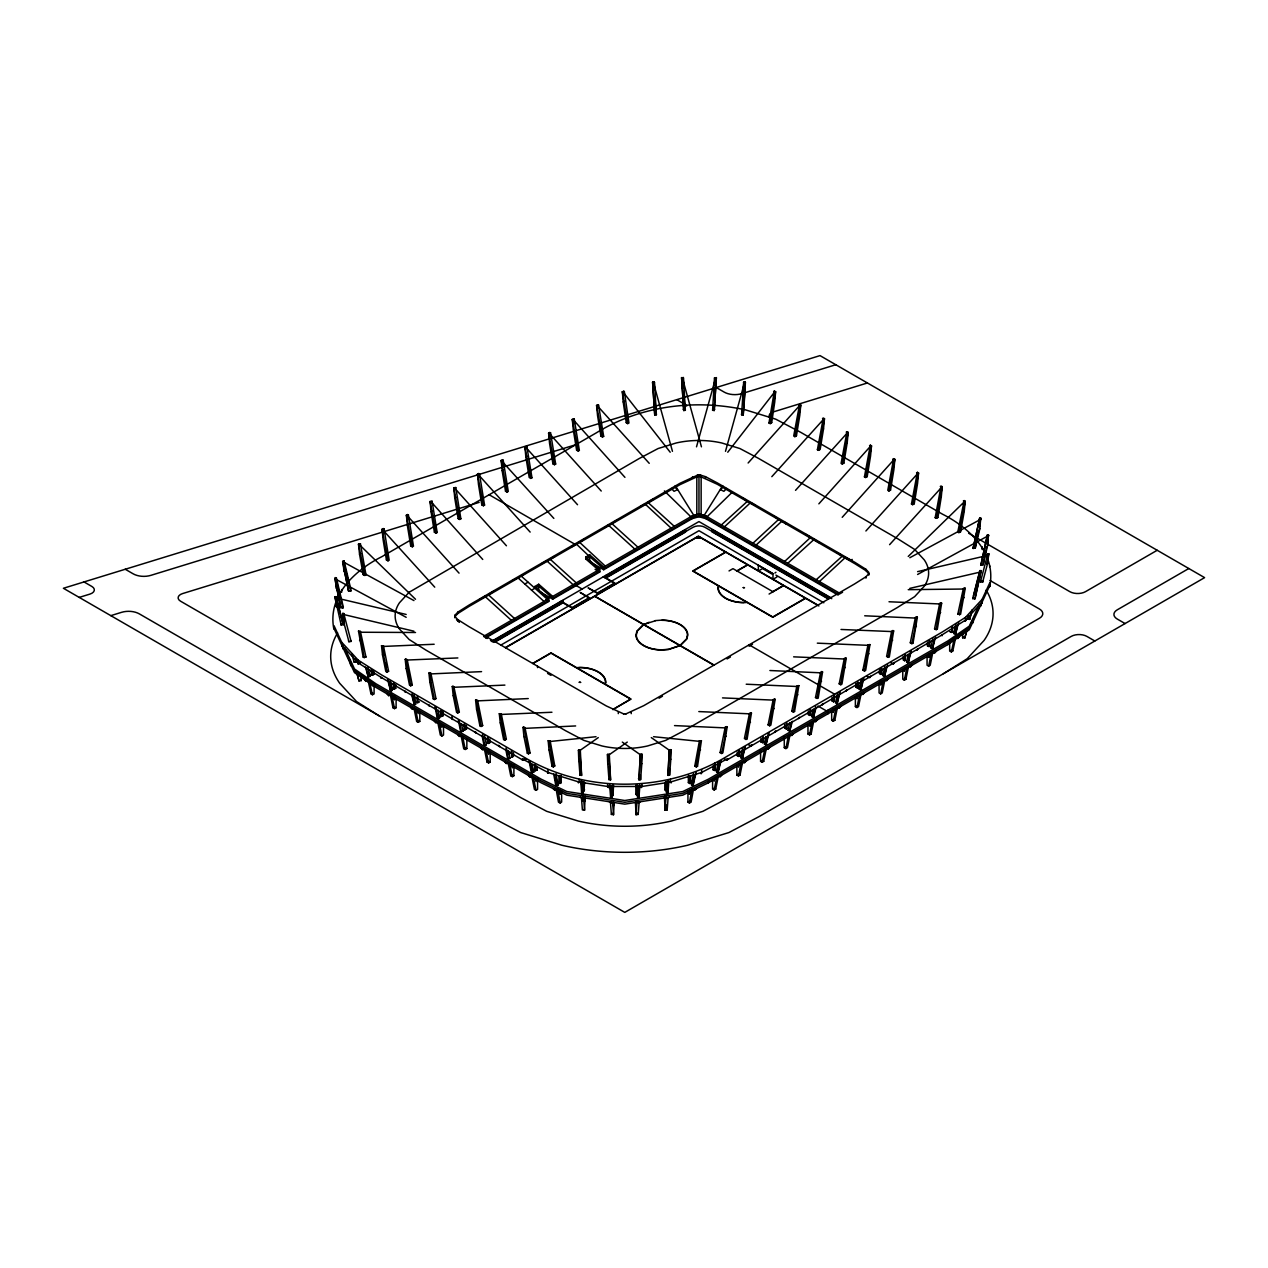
<?xml version="1.0" encoding="UTF-8"?>
<svg xmlns="http://www.w3.org/2000/svg" width="1268" height="1268" viewBox="0 0 1268 1268"><rect width="100%" height="100%" fill="white"/><g stroke="black" fill="none" stroke-linecap="round" stroke-linejoin="round"><path stroke-width="1.5" d="M979.768 572.185L909.822 588.368M773.971 392.826L727.753 452.232M716.372 377.626L714.217 410.547L712.6 410.293L714.47 377.991L716.372 377.626L714.217 410.547M742.842 401.972L743.682 383.602M745.013 392.589L745.362 382.112L743.745 381.858L741.59 414.779L743.206 415.032L745.013 392.589L743.397 392.335M638.993 779.883L640.277 754.381L641.893 754.127L641.83 763.716L640.609 779.63L638.993 779.883L640.277 754.381M667.982 775.398L669.266 749.895L670.883 749.642L670.82 759.231L669.599 775.144L667.982 775.398L669.266 749.895M799.125 406.093L748.12 462.994M940.872 488.132L889.597 544.669M713.726 399.42L714.407 387.849M742.398 409.675L741.59 414.779M743.206 415.032L745.362 382.112M725.803 727.753L727.182 727.039L725.201 727.261L720.097 752.59L721.682 753.509L722.871 752.827L727.182 727.039M746.218 684.213L797.445 686.527M915.987 617.944L917.366 617.231L915.401 617.453L910.297 642.781L911.866 643.7L913.055 643.019L917.366 617.231M636.298 802.692L636.045 805.988L636.045 802.153M639.151 802.089L638.2 814.405L636.045 814.738L636.98 802.422M639.896 785.399L638.913 798.063L637.836 798.222L638.105 786.128M637.836 798.222L638.818 785.558M638.913 798.063L639.183 785.954M640.609 779.63L640.308 774.653M641.037 765.317L641.893 754.127M665.415 796.573L665.034 801.503L665.034 797.667M668.141 797.604L667.19 809.919L665.034 810.252L666.112 796.177M668.886 780.914L667.919 793.578L666.841 793.736L667.095 781.643M666.841 793.736L667.808 781.072M667.919 793.578L668.173 781.468M669.456 768.297L669.599 775.144M670.17 758.977L670.883 749.642M892.355 631.591L841.017 629.467M773.749 397.914L774.336 391.035L775.62 391.654L774.748 401.972L771.705 422.624L770.262 423.623L768.979 423.005L774.336 391.035M979.514 519.959L909.822 557.73M799.268 407.741L799.585 404.318L800.774 404.999L799.807 415.27L796.462 435.764L794.877 436.683L793.705 436.002L799.585 404.318M823.518 428.964L824.469 418.678L823.297 417.996L817.4 449.68L818.589 450.362L820.158 449.443L823.518 428.964L822.33 428.267M847.214 442.643L848.181 432.372L846.992 431.675L841.096 463.359L842.285 464.04L843.87 463.137L847.214 442.643L846.025 441.961M870.006 448.587L870.323 445.163L871.512 445.845L870.545 456.115L867.201 476.609L865.616 477.513L864.443 476.831L870.323 445.163M893.021 465.483L893.671 458.636L894.859 459.317L893.892 469.588L890.548 490.082L888.963 491.001L887.774 490.304L893.671 458.636M917.049 475.738L917.366 472.314L918.555 472.996L917.588 483.282L914.244 503.761L912.659 504.68L911.47 503.998L917.366 472.314M941.284 496.961L942.251 486.674L941.062 485.993L935.182 517.677L936.355 518.358L937.94 517.455L941.284 496.961L940.111 496.279M696.227 766.918L700.142 741.336L701.426 740.718L699.429 740.845L694.801 765.935L696.227 766.918L697.511 766.3L701.426 740.718M964.219 511.495L965.265 501.272L964.187 500.527L957.8 531.894L958.862 532.623L960.589 531.799L964.219 511.495L963.141 510.75M721.682 753.509L725.027 736.882L725.993 727.721L725.201 727.261M745.98 739.482L750.291 713.694L751.464 713.012L749.499 713.234L744.395 738.562L745.98 739.482L747.153 738.8L751.464 713.012M769.676 725.803L773.987 700.015L775.176 699.318L773.195 699.556L768.091 724.884L769.676 725.803L770.865 725.106L775.176 699.318M793.372 712.109L797.683 686.321L798.872 685.639L796.89 685.861L791.787 711.205L793.372 712.109L794.561 711.427L798.872 685.639M817.067 698.43L821.379 672.642L822.567 671.961L820.602 672.183L815.498 697.527L817.067 698.43L818.256 697.749L822.567 671.961M840.779 684.752L845.09 658.964L846.263 658.282L844.298 658.504L839.194 683.832L840.779 684.752L841.952 684.07L846.263 658.282M864.475 671.057L868.786 645.269L869.975 644.588L867.994 644.826L862.89 670.154L864.475 671.057L865.664 670.376L869.975 644.588M888.171 657.379L892.482 631.591L893.671 630.909L891.689 631.131L886.601 656.475L888.171 657.379L889.359 656.697L893.671 630.909M911.866 643.7L915.227 627.074L916.193 617.912L915.401 617.453M936.164 629.673L940.476 603.885L941.664 603.203L939.683 603.425L934.579 628.769L936.164 629.673L937.353 628.991L941.664 603.203M959.511 615.043L964.187 589.018L965.265 588.273L964.409 587.861L963.331 588.606L957.8 614.203L960.589 614.298L965.265 588.273M336.147 597.941L406.172 614.457M344.088 614.615L413.939 631.195M758.296 565.29L773.036 573.707L772.909 579.397L776.983 576.956M979.625 526.252L980.719 517.994L979.641 518.152L973.111 548.442L975.266 548.109L979.847 528.851L980.719 517.994M987.835 539.692L987.614 545.589L983.033 564.846L980.877 565.179L987.407 534.89L988.485 534.731L987.614 545.589M974.838 598.924L981.163 570.616L979.641 571.393L972.683 598.591L974.838 598.924L975.266 597.989L981.163 570.616M988.485 554.813L987.17 564.323L988.929 553.878L987.407 554.655L988.929 553.878M482.743 559.457L431.738 502.54M770.262 423.623L775.62 391.654M794.877 436.683L800.774 404.999M818.589 450.362L824.469 418.678M842.285 464.04L848.181 432.372M865.616 477.513L871.512 445.845M888.963 491.001L894.859 459.317M912.659 504.68L918.555 472.996M936.355 518.358L942.251 486.674M958.862 532.623L965.265 501.272M987.344 536.237L917.604 574.467M382.777 646.458L383.491 645.919L388.594 671.247L387.009 672.167L385.821 671.485L382.476 654.859L381.509 645.697L383.491 645.919M406.6 660.057L457.859 657.933M454.229 686.765L452.248 686.527L453.215 695.704L456.559 712.315L457.748 713.012L459.333 712.093L454.023 687.525M524.651 728.371L575.64 725.946M689.998 790.867L689.38 794.275L689.38 790.439M696.211 772.323L692.93 785.827L691.504 784.844L693.58 773.607M691.504 784.844L694.087 775.065M687.938 791.089L687.938 802.042L689.38 803.024L692.059 788.458M692.93 785.827L695.007 774.605M693.438 789.457L691.092 802.2L689.38 803.024M360.302 632.241L415.524 632.494M714.153 781.231L714.851 777.791M721.08 760.8L718.005 772.592L716.436 771.689L718.338 762.226M717.609 769.343L718.37 765.555M725.661 730.194L726.39 726.58M712.584 779.947L712.584 789.076L714.153 789.98L716.753 777.11M718.005 772.592L720.303 761.26M714.153 789.98L715.738 789.076L718.338 776.206M738.451 767.203L739.149 763.764M745.378 746.773L742.303 758.565L740.718 757.662L742.62 748.215M740.718 757.662L742.271 753.43M736.866 765.92L736.866 775.049L738.451 775.953L741.051 763.082M742.303 758.565L744.585 747.232M738.451 775.953L740.036 775.049L742.62 762.179M769.074 733.094L765.999 744.887L764.43 743.967L765.951 736.423M765.587 741.621L766.363 737.849M773.654 702.488L774.383 698.874M760.578 750.418L760.578 761.371L762.147 762.274L764.747 749.404M765.999 744.887L768.281 733.554M762.147 762.274L763.732 761.371L766.332 748.5M792.389 721.302L789.71 731.208L788.125 730.289L789.647 722.728M784.274 736.74L784.274 747.676L785.859 748.596L788.442 735.725M789.71 731.208L791.612 721.761M790.027 734.806L787.428 747.676L785.859 748.596M810.236 722.728L809.555 726.152L811.14 725.248M816.101 707.623L813.406 717.514L811.821 716.61L813.343 709.05M811.821 716.61L813.374 712.378M820.681 676.938L821.775 671.501M807.97 724.868L807.97 733.998L809.555 734.917L812.138 722.047M813.406 717.514L815.689 706.181M809.555 734.917L811.14 733.998L813.723 721.127M833.948 709.034L833.25 712.473L833.25 708.638M840.177 692.043L837.102 703.835L835.517 702.932L837.419 693.469M836.69 700.586L837.451 696.798M844.757 661.436L845.487 657.823M831.665 711.189L831.665 720.319L833.25 721.223L835.85 708.352M837.102 703.835L839.384 692.502M833.25 721.223L834.835 720.319L837.419 707.449M857.644 695.355L856.946 698.795L856.946 694.959M863.873 678.364L860.798 690.157L859.229 689.237L861.13 679.791M859.229 689.237L861.543 681.233M864.808 665.843L865.537 662.229M867.36 653.178L868.089 649.565M855.377 697.511L855.377 706.625L856.946 707.544L859.545 694.674M860.798 690.157L863.08 678.824M861.13 693.755L858.531 706.625L856.946 707.544M881.339 681.677L880.658 685.1L880.658 681.265M887.584 664.67L884.509 676.478L882.924 675.559L884.826 666.112M882.924 675.559L884.478 671.327M891.784 635.886L892.878 630.45M879.073 683.832L879.073 692.946L880.658 693.865L883.241 680.995M884.509 676.478L886.411 667.016M884.826 680.076L882.227 692.946L880.658 693.865M904.353 671.422L905.051 667.982M911.28 650.991L908.205 662.784L906.62 661.88L908.142 654.32M907.793 659.534L908.554 655.746M915.845 620.385L916.574 616.771M902.768 670.138L902.768 679.268L904.353 680.171L906.937 667.301M908.205 662.784L910.487 651.451M904.353 680.171L905.938 679.268L908.522 666.397M929.333 653.971L928.651 657.395L930.221 656.491M935.562 636.964L932.503 648.772L930.918 647.853L932.82 638.406M939.778 608.18L940.872 602.744M927.066 656.127L927.066 665.24L928.651 666.16L931.235 653.289M932.503 648.772L934.405 639.31M932.82 652.37L930.221 665.24L928.651 666.16M958.687 622.366L955.486 634.333L953.774 633.493L955.834 623.951M953.774 633.493L955.327 629.182M962.428 597.006L963.22 593.345M949.669 641.973L949.669 651.086L951.38 651.926L954.202 638.913M955.486 634.333L957.562 624.775M951.38 651.926L952.823 650.928L955.628 637.915M973.111 548.442L979.641 518.152M975.266 548.109L976.201 541.404M977.121 537.537L978.944 529.834M980.877 565.179L987.407 534.89M986.726 546.571L983.033 564.846M972.223 609.75L969.624 619.386L967.468 619.053L968.387 615.44M973.57 595.833L980.085 570.457M962.602 634.143L962.602 637.788L964.758 638.121L966.549 631.099M969.624 619.386L971.003 613.981M967.135 629.863L964.758 638.121M980.449 581.854L980.877 580.918L983.033 581.251L982.605 582.186L980.449 581.854L987.851 553.72M982.605 582.186L987.614 563.404M382.888 646.458L434.163 644.255M522.987 727.372L524.492 728.498L524.968 727.594L530.072 752.938L528.487 753.842L527.298 753.16L523.953 736.534L522.987 727.372L524.968 727.594M696.512 446.827L715.263 379.338M725.502 451.313L744.189 383.871M725.518 727.911L674.528 725.597M773.765 700.142L722.522 697.891M344.246 562.453L413.939 600.572M772.164 574.166L762.528 568.603L758.423 571.044L758.312 565.401M334.831 578.493L336.353 577.732L343.327 607.087L342.883 608.022L340.727 607.689L334.831 578.493L335.909 578.652L342.883 608.022M342.614 561.756L344.119 560.979L351.093 590.349L350.65 591.284L348.494 590.936L342.614 561.756L343.691 561.914L350.65 591.284M335.909 578.652L336.353 577.732M343.691 561.914L344.119 560.979M336.147 588.415L335.275 577.558M343.929 571.678L343.042 560.821M742.715 409.31C693.263 399.103 639.627 406.125 596.356 432.832L381.937 556.636C354.913 570.156 327.35 595.738 333.833 628.96L334.118 628.674M340.727 607.689L337.05 589.414M348.494 590.936L344.817 572.676M712.6 410.293L713.171 409.041L714.787 409.295M578.398 750.276L580.3 749.895L581.6 775.398L579.983 775.144L578.747 759.231L578.398 750.276L580.3 749.895M579.983 775.144L580.554 773.892M582.487 781.643L582.741 793.736L581.663 793.578L581.964 788.712M582.931 781.468L582.931 790.852L584.009 791.01L584.58 782.467M607.388 754.745L609.306 754.381L610.59 779.883L608.973 779.63L607.752 763.716L607.388 754.745L609.306 754.381M581.441 797.604L582.392 809.919L584.548 810.252L585.119 796.241M608.973 779.63L609.543 778.378M612.317 796.986L610.653 798.063L612.317 796.986L611.477 786.128M612.507 794.085L611.921 795.337L612.999 795.496L613.585 785.13M614.124 802.549L613.538 814.738L611.382 814.405L611.953 813.168M979.403 581.077L979.847 580.142M972.683 598.591L973.111 597.656M967.468 619.053L969.909 618.768M962.602 637.788L963.173 636.536M979.055 605.042L969.259 626.138L947.798 640.958L708.432 779.154L682.77 791.533L624.791 800.504L566.796 791.533L541.151 779.154L375.962 683.785L354.501 668.965L344.69 647.821M334.055 625.774L341.678 642.226L358.305 660.248L381.351 674.782L522.765 756.425C584.104 793.578 666.191 793.419 727.404 756.093L941.823 632.304L965.455 617.405L982.082 599.399L989.722 582.947M980.703 603.299L969.259 627.961L947.798 642.781L708.432 780.977L682.77 793.356L624.791 802.327L566.796 793.356L541.151 780.977L375.962 685.608L354.501 670.788L342.249 644.366M360.239 545.509L415.524 599.273M749.832 713.836L698.826 711.57M607.372 786.429L608.45 787.507L609.892 785.003M698.969 477.069L698.969 514.491L704.216 515.299L722.681 485.66M963.759 589.018L908.237 589.668M573.928 420.485L624.95 477.354M771.816 476.673L822.884 420.025M795.527 490.351L846.596 433.704M869.737 447.065L818.859 503.84M842.206 517.312L893.227 460.442M865.901 530.991L916.97 474.343M454.895 615.313L457.811 612.159L469.287 604.931L679.997 483.282L697.986 474.961L697.986 476.34L679.997 484.645L469.287 606.294L457.811 613.522L454.895 616.676M625.774 713.963L643.764 705.658L854.474 584.009L865.965 576.766L868.865 573.627M941.823 635.03L965.455 620.147L982.082 602.126M723.172 486.817L720.462 489.654L723.901 491.318L726.596 488.465M524.381 728.054L528.487 753.842M455.386 488.941L506.439 545.779M732.175 492.269L707.132 516.71L704.216 515.299M908.237 556.446L963.712 502.397M772.878 573.659L698.969 530.706L500.939 645.047M721.381 524.936L747.438 501.272L742.303 497.801L747.438 501.272M724.535 526.759L750.608 502.588L754.032 504.553M753.002 543.195L779.075 519.024M756.156 545.018L782.229 520.847M784.638 561.455L810.696 537.283M787.793 563.277L813.866 539.629L819.001 542.593L813.866 539.106M816.259 579.714L842.332 556.066L838.909 553.561M819.413 581.536L845.487 557.365L850.622 560.329L852.207 559.41M774.906 573.025L775.937 572.28M579.571 750.719L598.258 737.611M608.561 755.205L627.264 742.097M358.495 544.099L360.429 543.766L365.976 574.721L364.899 575.466L363.187 574.626L359.541 554.322L358.495 544.099L364.899 575.466M359.367 544.511L360.429 543.766M359.541 554.322L360.619 553.577M363.187 574.626L365.976 574.721M768.979 423.005L771.705 422.624M548.156 740.718L550.154 740.845L554.782 765.935L553.339 766.918L552.056 766.3L549.028 749.832L548.156 740.718L549.44 741.336L553.339 766.918M552.056 766.3L554.782 765.935M555.78 785.415L558.079 784.844L555.78 785.415L553.72 774.193M561.217 782.673L558.919 783.244L561.217 782.673L561.217 775.382M556.145 789.457L558.491 802.2L560.202 803.024L561.645 802.042L561.645 791.089M963.141 598.227L964.219 597.497M957.8 614.203L958.862 613.474M952.458 632.019L950.033 631.686L952.458 632.019L952.458 626.392M333.833 628.056L354.501 672.626L375.962 687.43L541.151 782.8L566.796 795.179L624.791 804.15L682.77 795.179L708.432 782.8L947.798 644.604L969.259 629.784L989.928 585.214L989.642 586.751C996.759 553.593 969.449 527.678 942.425 514.142L801.011 432.499L775.81 419.201L744.617 409.596M943.36 673.736L967.199 658.71L984.063 640.435A124.248 71.737 0 0 0 986.171 590.08M382.096 529.168L384.077 528.946L389.181 560.171L387.992 560.852L386.407 559.933L383.063 539.455L382.096 529.168L387.992 560.852M406.394 515.141L408.375 514.919L413.463 546.143L412.29 546.825L410.705 545.922L407.361 525.428L406.394 515.141L412.29 546.825M430.09 501.462L432.071 501.24L437.175 532.465L435.986 533.146L434.401 532.227L431.057 511.733L430.09 501.462L435.986 533.146M453.786 487.784L455.767 487.546L460.87 518.77L459.682 519.468L458.113 518.549L454.752 498.055L453.786 487.784L459.682 519.468M477.497 474.089L479.462 473.867L484.566 505.092L483.377 505.774L481.808 504.87L478.464 484.376L477.497 474.089L483.377 505.774M501.193 460.411L503.174 460.189L508.278 491.413L507.089 492.095L505.504 491.176L502.16 470.697L501.193 460.411L507.089 492.095M524.889 446.732L526.87 446.51L531.974 477.735L530.785 478.416L529.2 477.497L525.855 457.003L524.889 446.732L530.785 478.416M548.6 433.054L550.566 432.816L555.669 464.04L554.481 464.722L552.911 463.819L549.551 443.325L548.6 433.054L554.481 464.722M572.296 419.359L574.261 419.137L579.365 450.362L578.192 451.043L576.607 450.14L573.263 429.646L572.296 419.359L578.192 451.043M596.578 405.348L598.559 405.11L603.663 436.335L602.474 437.016L600.889 436.113L597.545 415.619L596.578 405.348L602.474 437.016M382.888 529.628L384.077 528.946M407.186 515.601L408.375 514.919M430.882 501.922L432.071 501.24M454.578 488.243L455.767 487.546M478.29 474.549L479.462 473.867M501.985 460.87L503.174 460.189M525.681 447.192L526.87 446.51M549.377 433.498L550.566 432.816M573.088 419.819L574.261 419.137M597.371 405.792L598.559 405.11M431.057 511.733L432.245 511.052M454.752 498.055L455.941 497.373M502.16 470.697L503.348 470M525.855 457.003L527.044 456.321M386.407 559.933L387.596 559.251M410.705 545.922L411.894 545.224M434.401 532.227L437.175 532.465M458.113 518.549L460.87 518.77M481.808 504.87L484.566 505.092M505.504 491.176L506.693 490.494M552.911 463.819L555.669 464.04M576.607 450.14L579.365 450.362M600.889 436.113L603.663 436.335M490.161 593.329L493.585 591.364L488.449 594.851L514.507 618.499M555.289 555.733L550.154 559.22L576.227 582.868L576.227 585.61L582.155 589.034M570.901 546.714L576.037 543.75L588.304 555.4M641.592 505.9L645.016 503.935L671.073 528.106M648.17 502.112L653.305 499.148L648.17 502.635L674.243 526.283M485.279 596.15L480.144 599.114M485.692 636.964L548.759 600.541L521.116 575.989L524.54 574.008M550.154 559.22L555.289 556.256M570.901 547.237L576.037 544.273M580.903 541.468L584.326 538.963M603.568 528.376L608.703 524.889M637.947 547.237L611.873 523.589L617.009 520.102M645.016 504.458L639.88 506.899M524.825 584.041L527.979 582.218M405.205 659.376L407.186 659.598L412.29 684.942L410.705 685.845L409.516 685.164L406.172 668.537L405.205 659.376L406.394 660.057L410.705 685.845M534.747 588.352L534.747 586.529L538.694 584.247L552.721 596.436L599.732 569.3L599.732 572.026L552.721 599.178L540.247 591.982M531.577 590.175L538.694 586.07L552.721 598.274L599.732 571.123L585.721 558.919L585.721 557.096L589.668 554.813L603.695 567.018L603.695 569.744L589.668 561.661L589.668 554.813M585.721 558.919L589.668 556.636L603.695 568.841L692.328 517.661L698.969 515.822L705.626 517.661L838.148 594.169M483.996 636.124L548.759 598.718L548.759 601.46L485.692 637.867M602.11 567.921L692.328 515.838L698.969 514L705.626 515.838L839.844 593.329M393.349 683.183L393.349 688.809L395.711 688.35L395.711 684.704M387.596 679.458L390.671 691.25L392.256 690.347L390.354 680.9M393.349 688.809L395.711 688.35M603.695 569.744L692.328 518.58L698.969 516.742L705.626 518.58L838.148 595.088M387.025 693.818L388.61 695.641L391.558 693.929M428.917 673.054L430.882 673.292L435.986 698.62L434.401 699.524L433.228 698.842L429.868 682.216L428.917 673.054L430.343 673.942M817.4 449.68L818.97 448.761M430.882 673.292L430.09 673.736L431.057 682.897L434.401 699.524M491.556 641.323L698.969 521.576L831 597.799M491.952 641.56L563.008 600.541L563.008 602.823L495.344 641.877M606.041 575.688L685.544 529.786L685.544 532.069L606.041 577.97L605.644 575.466L605.644 577.748M494.948 641.656L563.008 602.363M605.248 577.97L693.057 527.282A8.385 4.834 0 0 1 704.897 527.282L828.733 598.765M390.354 694.864L392.953 707.734L394.522 706.815L396.107 707.734L396.107 698.605M392.953 707.734L394.522 708.638L396.107 707.734M572.09 607.61L588.859 597.925M597.561 592.901L614.33 583.217M505.377 647.599L698.414 536.126L818.161 605.28M505.615 647.742L698.414 536.396L818.89 605.977M712.41 529.786L712.41 532.069L712.41 529.786L831.745 598.686M417.045 696.861L417.045 702.488L418.63 701.569M411.688 695.038L414.382 704.945L415.952 704.025L414.05 694.579M417.045 702.488L419.407 702.028M433.228 698.842L435.986 698.62M414.05 708.543L416.649 721.413L418.234 720.509L419.803 721.413L419.803 712.299M416.649 721.413L418.234 722.332L419.803 721.413M437.286 718.163L439.663 717.704L437.286 718.163L435.003 706.831M440.741 710.54L440.741 716.166L443.118 715.707L443.118 712.061M532.734 663.402L550.994 652.861L576.655 667.681L579.92 667.428A25.899 14.947 0 0 1 605.819 682.374L605.391 684.26L631.052 699.08L612.793 709.62L630.576 699.08L550.994 653.131L532.972 663.529M725.534 552.087L692.708 571.028L718.385 585.848L717.957 587.734A25.899 14.947 0 0 0 743.841 602.68L747.106 602.443L772.783 617.262L805.608 598.306M725.771 552.214L693.184 571.028L772.783 616.993L805.37 598.163M440.741 716.166L443.118 715.707M475.595 699.999L477.56 700.237L482.664 725.565L481.079 726.485L479.906 725.803L476.546 709.177L475.595 699.999L476.768 700.697L481.079 726.485M864.443 476.831L867.201 476.609M437.761 722.221L440.345 735.091L441.93 736.011L443.515 735.091L443.515 725.978M729.037 570.933L732.983 568.65L773.02 591.76M736.629 571.028L747.502 564.767M737.104 571.028L747.74 564.894M460.633 731.636L462.994 731.176L460.633 731.636L458.35 720.303M464.088 724.012L464.088 729.639L466.45 729.195L466.45 725.534M464.088 729.639L466.45 729.195M499.291 713.694L501.272 713.916L506.36 739.244L504.791 740.163L503.602 739.482L500.258 722.855L499.291 713.694L500.733 714.803L501.272 713.916M479.906 725.803L482.664 725.565M461.092 735.694L463.692 748.58L465.261 747.66L466.846 748.58L466.846 739.45M463.692 748.58L465.261 749.483L466.846 748.58M483.964 745.109L486.341 744.665L483.964 745.109L482.062 735.662M487.419 737.5L487.419 743.111L489.797 742.668L489.797 739.006M487.419 743.111L489.797 742.668M503.602 739.482L506.36 739.244M911.47 503.998L914.244 503.761M772.783 591.633L783.402 585.499M769.074 594.042L783.64 585.626M484.439 749.182L487.023 762.052L488.608 761.133L490.193 762.052L490.193 752.923M487.023 762.052L488.608 762.956L490.193 762.052M507.66 758.803L510.037 758.343L507.66 758.803L505.758 749.356M511.131 751.179L511.907 757.265L513.492 756.346L513.492 752.701M527.298 753.16L530.072 752.938M935.182 517.677L937.94 517.455M508.135 762.861L510.735 775.731L512.304 774.811L513.889 775.731L513.889 764.778M510.735 775.731L512.304 776.65L513.889 775.731M659.059 698.192L662.467 696.227M727.071 658.932L730.463 656.967M752.51 644.239L749.119 646.204L749.119 644.826L834.613 694.198L833.647 701.838L832.062 700.935L832.062 697.289M839.178 594.201L842.57 592.251M531.371 772.481L533.733 772.022L531.371 772.481L529.089 761.149M534.827 764.858L534.827 770.484L537.188 770.025L537.188 766.379M534.827 770.484L537.188 770.025M531.831 776.539L534.43 789.409L536.015 790.329L537.584 789.409L537.584 778.473M725.027 736.882L726.215 736.201M749.325 722.855L750.513 722.174M773.02 709.177L774.209 708.495M796.716 695.482L797.905 694.801M820.428 681.804L821.601 681.122M844.123 668.125L845.312 667.443M867.819 654.446L869.008 653.749M891.515 640.752L892.704 640.071M915.227 627.074L916.399 626.392M939.509 613.046L940.697 612.365M720.097 752.59L721.286 751.908M768.091 724.884L769.28 724.202M791.787 711.205L794.561 711.427M815.498 697.527L818.256 697.749M839.194 683.832L840.383 683.151M862.89 670.154L864.079 669.472M910.297 642.781L913.055 643.019M934.579 628.769L937.353 628.991M724.012 758.724L726.976 759.992L727.769 758.613M748.31 744.712L751.274 745.964L752.067 744.585M866.805 676.288L869.769 677.54L870.561 676.177M890.516 662.609L893.48 663.861L894.257 662.498M712.981 766.046L712.981 769.692L715.342 770.136L715.342 764.525M737.263 752.019L737.263 755.665L739.64 756.124L739.64 750.497M760.974 738.325L760.974 741.986L763.336 742.43L763.336 736.803M784.67 724.646L784.67 728.292L785.463 727.848M808.366 710.968L808.366 714.613L810.743 715.073L810.743 709.446M832.062 700.935L834.439 701.394M855.773 683.595L855.773 687.24L858.135 687.7L858.135 682.073M879.469 669.916L879.469 673.562L881.831 674.021L881.831 668.394M927.463 642.21L927.463 645.856L929.824 646.315L929.824 640.689M712.981 769.692L715.342 770.136M737.263 755.665L739.64 756.124M760.974 741.986L763.336 742.43M784.67 728.292L787.032 728.751L787.032 723.125M808.366 714.613L810.743 715.073M855.773 687.24L858.135 687.7M879.469 673.562L881.831 674.021M903.165 656.238L903.165 659.883L904.75 660.786L905.542 654.716M927.463 645.856L929.824 646.315M716.436 771.689L718.798 772.133M764.43 743.967L766.791 744.427M788.125 730.289L790.487 730.748M906.62 661.88L908.997 662.34M930.918 647.853L933.28 648.313M736.866 775.049L738.451 774.13L740.036 775.049M760.578 761.371L762.147 760.451L763.732 761.371M784.274 747.676L785.859 746.773M807.97 733.998L809.555 733.078L811.14 733.998M831.665 720.319L833.25 719.4L834.835 720.319M855.377 706.625L856.946 705.721M1157.193 550.28L1085.566 591.633A11.174 6.451 0 0 1 1069.764 591.633L968.641 533.242M1188.798 568.524L1117.171 609.876A11.174 6.451 0 0 0 1117.171 618.99L1125.065 623.555M381.509 645.697L383.126 646.458M670.423 779.329L670.423 782.071L701.632 772.466L727.404 758.819M622.334 391.654L624.332 391.527L628.96 423.005L627.676 423.623L626.249 422.624L623.206 401.972L622.334 391.654L627.676 423.623M623.048 392.145L624.332 391.527M623.206 401.972L624.49 401.354M626.249 422.624L627.533 422.006M358.495 631.099L360.429 631.432L365.976 657.046L363.187 657.125L358.495 631.099L359.573 631.844L364.249 657.87M359.573 631.844L360.429 631.432M363.187 657.125L365.976 657.046M696.814 475.437L696.814 514.824L690.806 516.71L664.4 490.922M371.302 674.845L373.743 674.513L371.302 674.845L371.302 669.235M365.485 667.111L368.275 677.16L369.987 676.335L367.926 666.778M368.132 680.757L370.953 693.755L372.665 692.93M370.953 693.755L372.38 694.753L374.092 693.929L374.092 684.799M957.8 531.894L960.589 531.799M699.27 750.45L700.554 749.832M694.801 765.935L697.511 766.3M688.365 775.382L688.365 782.673L689.221 782.261M688.365 782.673L690.664 783.244L690.664 775.747M687.938 802.042L689.649 801.217M700.633 537.68L696.211 537.68M649.105 622.287L643.938 624.569L680.06 645.412L686.574 638.882L687.446 635.062A25.55 14.756 0 0 0 661.88 620.306M522.4 758.961L522.4 759.865L525.364 758.613M522.4 759.865L526.157 759.072M502.493 461.79L553.847 518.406M383.396 530.547L434.75 587.163M357.83 663.576L358.543 664.067L357.83 662.657L357.83 663.576L361.031 662.482M714.359 388.103L63.4 588.273L624.791 912.389L1204.6 577.637L820.016 355.611L716.246 387.517L724.139 392.081A15.089 8.717 0 0 0 741.907 393.619L835.818 364.724M79.202 597.402L89.965 594.09A8.274 4.771 0 0 0 91.914 586.498L84.021 581.933M576.75 444.402L150.908 575.339A15.089 8.717 0 0 1 133.156 573.818L125.247 569.253M110.807 615.646L121.554 612.333A15.089 8.717 0 0 1 139.322 613.87L490.399 816.56L520.72 832.569L561.867 845.233A167.836 96.891 0 0 0 687.7 845.233L728.878 832.569L759.072 816.592L1071.143 636.441A11.174 6.451 0 0 1 1086.945 636.441L1094.839 641.006M479.177 502.366L182.513 593.598A8.274 4.771 0 0 0 180.547 601.191L521.291 797.905L546.714 811.33L578.366 821.062A124.248 71.737 0 0 0 671.2 821.062L702.868 811.33L728.878 797.572L1039.538 618.198A11.174 6.451 0 0 0 1039.538 609.084L990.039 580.506M867.423 382.968L773.496 411.862A8.274 4.771 0 0 0 772.418 412.259M655.271 620.813L643.7 624.427L594.851 596.214M917.604 571.63L987.534 555.447M652.592 382.112L654.494 382.476L656.364 414.779L654.748 415.032L652.592 382.112L654.748 415.032M681.582 377.626L683.484 377.991L685.354 410.293L683.737 410.547L681.582 377.626L683.737 410.547M652.877 382.73L654.494 382.476M681.867 378.244L683.484 377.991M681.93 388.103L683.547 387.849L683.198 377.373M683.151 409.295L684.783 409.041L685.354 410.293M341.155 625.013L334.831 596.705L336.353 597.482L343.327 624.68L341.155 625.013L340.727 624.078L342.883 623.745L343.327 624.68M334.831 596.705L336.353 597.482M342.614 613.443L344.119 614.219L342.614 613.443L343.929 622.968L348.938 641.751L351.093 641.418L343.691 613.284M980.085 519.087L981.163 518.929M987.851 535.825L988.929 535.667M972.683 547.507L974.838 547.174M356.292 661.88L353.851 661.595L356.292 661.88L355.373 658.282M356.625 672.69L359.002 680.948L361.158 680.615L361.158 676.969M640.562 754.999L642.179 754.745M669.567 750.513L671.184 750.276M640.213 763.97L641.83 763.716M669.203 759.484L670.82 759.231M638.406 778.631L640.023 778.378M639.674 785.003L641.132 787.507L642.21 786.429M635.997 794.259L637.661 795.337L635.997 794.259L635.997 785.13M664.987 782.467L664.987 789.774L666.065 789.599M664.987 789.774L666.651 790.852L666.651 781.468M637.265 796.986L638.343 796.811M666.255 792.5L667.333 792.326M549.694 741.526L596.023 736.708M655.176 620.623L661.88 620.115A25.899 14.947 0 0 1 687.779 635.062L686.891 638.929L680.298 645.555L713.995 665.003M481.555 671.628L430.169 673.942M504.902 685.1L453.516 687.304L452.248 686.527M477.18 700.887L528.249 698.573M551.945 712.251L500.543 714.47L504.791 740.163M700.205 475.009L697.749 475.009L697.749 476.372L700.205 476.372L699.968 474.961L705.484 476.657L717.403 482.965L855.012 562.406L865.933 569.3L868.865 572.47L868.802 575.133M623.555 713.932L626.012 713.932M889.011 601.761L940.396 603.98L939.683 603.425M864.713 615.788L915.781 618.102M817.321 643.161L868.707 645.364L867.994 644.826M793.625 656.84L845.011 659.043L844.298 658.504M769.914 670.518L820.982 672.832M653.559 736.708L700.221 741.431L699.429 740.845M714.47 377.991L716.087 378.244M743.46 382.476L745.077 382.73M979.641 571.393L980.719 571.551M341.155 606.754L343.327 607.087M578.747 759.231L580.364 759.484L581.6 775.398M607.752 763.716L609.369 763.97L610.59 779.883M583.502 789.599L584.58 789.774M582.234 792.326L583.328 792.5M582.377 798.507L580.221 797.255M699.968 476.34L717.403 484.328L855.012 563.784L865.933 570.663L868.865 573.849M454.895 616.454L457.843 619.64L468.748 626.519L606.358 705.975L623.793 713.963M522.765 759.167L547.95 772.466L579.159 782.071L579.159 779.329M773.607 391.527L774.891 392.145M963.331 588.606L964.187 589.018M954.487 633.001L956.215 633.826M951.095 650.104L952.823 650.928M549.028 749.832L550.312 750.45M336.163 579.413L406.172 617.31M798.792 404.777L799.981 405.459M822.504 418.456L823.677 419.137M846.2 432.134L847.389 432.816M869.547 445.607L870.72 446.288M892.878 459.079L894.067 459.777M916.574 472.774L917.763 473.455M940.285 486.452L941.458 487.134M795.274 435.082L796.462 435.764M842.681 462.455L843.87 463.137M889.359 489.4L890.548 490.082M676.795 399.658L684.688 404.207A8.274 4.771 0 0 1 686.701 406.093M783.941 521.83L787.365 523.811M808.984 536.285L805.56 534.319L810.696 537.806M750.608 503.111L755.744 505.552M777.363 518.549L773.94 516.06M782.229 521.37L787.365 524.334M842.332 556.066L837.197 552.579M845.487 557.888L850.622 560.329M712.41 532.069L828.337 599.003M775.937 575.133L823.82 602.775M903.957 659.423L905.542 660.343M887.774 655.778L889.359 656.697M904.353 678.348L905.938 679.268M883.717 675.099L885.286 676.018M530.389 476.816L531.974 477.735M746.804 602.268L718.671 586.022L718.29 587.734A25.55 14.756 0 0 0 743.841 602.49M860.021 688.793L861.59 689.697M489.147 494.742L574.642 544.099L574.642 545.462M599.732 569.3L585.721 557.096M595.057 569.332L599.732 572.026M603.663 576.607L615.123 583.217L597.561 593.361L588.083 587.892L597.957 593.139M603.267 576.829L614.726 583.438M817.955 706.007L828.115 711.871M812.614 716.151L814.199 717.07M574.642 583.787L576.227 584.691M594.502 596.15L643.462 624.569L636.869 631.195L635.981 635.062A25.899 14.947 0 0 0 661.88 650.009L668.585 649.501L680.06 645.681L713.757 665.145M589.255 598.147L580.173 592.441L589.652 597.925L572.09 608.069L562.612 602.585L563.008 600.541M561.027 601.222L572.486 607.832M548.759 598.718L534.747 586.529M545.652 599.669L548.759 601.46M745.584 737.881L747.153 738.8M741.511 757.202L743.096 758.121M483.821 636.584L487.166 638.517M490.51 640.451L493.87 642.4M547.633 673.435L550.994 675.369M714.153 788.157L715.738 789.076M382.476 654.859L383.665 655.54L387.009 672.167M406.172 668.537L407.361 669.219M429.868 682.216L431.057 682.897M453.215 695.704L454.404 696.386L457.748 713.012M476.546 709.177L477.735 709.858M500.258 722.855L501.446 723.537M523.953 736.534L525.142 737.215M387.406 670.566L388.594 671.247M411.101 684.245L412.29 684.942M458.144 711.411L459.333 712.093M392.256 690.347L389.942 682.327M440.345 726.342L441.93 727.246L441.232 723.822M341.678 644.968L358.305 662.974L381.351 677.524M379.814 716.23L356.562 701.553L339.697 683.278A124.248 71.737 0 0 1 337.589 632.906M963.331 500.939L964.409 501.684M692.36 784.432L693.786 785.415M359.541 640.324L360.619 641.069M369.987 676.335L368.449 672.008M651.308 737.611L670.011 750.719M622.319 742.097L641.006 755.205M608.703 525.412L634.777 549.06M605.264 566.099L579.191 541.927M573.073 584.691L546.999 561.042L541.864 563.483M544.02 601.46L517.962 577.812L512.827 580.253M485.279 596.673L511.353 620.321M456.48 619.751L459.381 622.382M453.817 687.573L454.404 696.386M674.782 486.817L677.477 489.654L674.053 491.318L671.358 488.465M454.895 617.817L454.958 615.17M598.163 406.679L649.232 463.327M550.169 434.385L601.238 491.033M526.474 448.079L577.542 504.727M479.082 475.437L530.151 532.084M407.979 516.488L459.048 573.136M623.872 393.08L670.201 452.232M675.273 485.66L693.739 515.299M979.403 527.916L979.847 528.851M989.642 565.734L989.642 566.637M656.364 414.779L654.89 398.12M667.19 809.919L666.603 805.021M665.034 810.252L664.448 796.241M637.614 813.168L638.2 814.405M636.045 814.738L635.458 802.549M336.147 606.231L336.591 607.166L335.275 597.64M343.929 622.968L344.357 623.904L343.042 614.378M350.65 640.483L351.093 641.418M348.494 640.816L348.938 641.751M360.587 679.379L361.158 680.615M682.755 379.386L701.442 446.827M653.765 383.871L672.452 451.313M351.997 654.383L354.137 662.213M357.211 673.926L359.002 680.948M335.909 596.546L342.883 623.745M371.635 682.517L372.38 685.988M369.971 683.595L372.38 694.753M366.214 667.602L368.275 677.16M535.318 778.14L536.015 781.563M532.211 764.461L533.733 772.022M531.799 765.904L532.56 769.676M523.779 726.913L524.508 730.542M533.416 777.458L536.015 790.329M529.865 761.592L532.164 772.941M511.622 764.446L512.304 767.885M508.516 750.783L510.037 758.343M507.723 750.323L508.484 754.111M509.72 763.764L512.304 776.65M506.17 747.914L508.452 759.247M487.911 750.767L488.608 754.206L488.608 750.371M484.439 735.202L486.341 744.665M478.559 710.413L479.288 714.027M486.009 750.085L488.608 762.956M482.474 734.235L484.756 745.568M461.473 723.632L462.994 731.176M453.041 686.083L453.77 689.697M462.677 736.613L465.261 749.483M459.127 720.763L461.409 732.096M438.142 710.143L439.663 717.704M438.11 713.472L438.871 717.244M429.694 672.595L430.787 678.031M438.966 721.302L441.93 736.011M435.796 707.275L438.078 718.623M417.537 710.143L418.234 713.567M414.018 697.907L414.779 701.679M405.998 658.916L406.727 662.53M415.635 709.462L418.234 722.332M412.1 693.596L414.382 704.945M393.841 696.449L394.522 699.888L394.522 696.053M383.396 650.658L384.125 654.288M385.947 663.322L386.677 666.952M391.939 695.767L394.522 708.638M388.388 679.917L390.671 691.25M559.584 790.867L560.202 794.275L560.202 790.439M556.002 773.607L558.079 784.844M556.176 778.806L556.874 782.562M549.218 742.16L549.932 746.012M557.524 788.458L560.202 803.024M554.576 774.605L556.636 785.827M382.698 646.379L383.665 655.54M597.767 404.651L598.084 408.074M573.485 418.678L573.96 423.813M549.773 432.356L550.106 435.796M502.382 459.729L503.016 466.576M478.686 473.408L479.003 476.831M407.583 514.459L408.058 519.595M383.285 528.487L383.776 533.622M623.618 391.035L623.919 394.475M613.284 802.692L613.538 805.988L613.538 802.153M612.587 802.422L613.538 814.738M610.764 785.558L611.731 798.222M610.399 785.954L610.811 791.39M607.689 754.127L607.974 757.868M608.688 767.188L609.258 774.653M609.686 785.399L610.653 798.063M610.431 802.089L611.382 814.405M584.168 796.573L584.548 801.503L584.548 797.667M583.47 796.177L584.548 810.252M581.774 781.072L582.741 793.736M581.41 781.468L581.679 785.098M579.555 760.832L580.126 768.297M580.681 780.914L581.663 793.578M582.139 797.873L582.392 801.17L582.392 797.334M684.102 397.486L684.783 409.041M609.005 754.999L609.369 763.97M580.015 750.513L580.364 759.484M654.209 381.858L654.383 387.089M982.082 546.698L982.082 549.44M982.082 599.399L981.876 603.489L981.876 602.585M981.194 604.059L980.624 606.215L980.624 605.296M973.428 620.797L972.857 622.953L972.857 622.049M965.455 617.405L965.455 620.147M959.242 636.694L957.815 638.596L957.815 637.693M951.745 626.883L951.745 632.51M947.798 642.781L947.798 644.604M941.458 635.236L942.251 635.696L942.251 634.793L726.976 759.992M936.149 651.324L934.564 653.147L934.564 652.243M929.032 641.148L929.032 646.775M917.969 648.804L917.176 650.183L917.176 649.264M911.85 665.351L910.281 667.174L910.281 666.271M904.75 655.176L904.75 660.786M893.48 662.958L893.48 663.861M888.155 679.03L886.57 680.868L886.57 679.949M881.054 668.854L881.054 674.481M880.261 669.456L880.261 673.102M869.769 676.636L869.769 677.54M865.933 569.3L865.933 570.663M865.965 576.766L865.965 578.145M864.459 692.724L862.874 694.547L862.874 693.628M857.342 682.533L857.342 688.159M846.865 689.855L846.073 691.234L846.073 690.315M840.763 706.403L839.178 708.226L839.178 707.322M833.647 696.211L833.647 701.838M828.115 710.048L828.115 713.694M823.17 703.55L822.377 704.913L822.377 703.994M817.052 720.081L815.482 721.904L815.482 721.001M809.951 709.906L809.951 715.532M799.458 717.228L798.681 718.591L798.681 717.688M793.356 733.776L791.771 735.599L791.771 734.679M786.208 522.685L786.208 524.049M786.255 723.584L786.255 729.211M775.762 730.907L774.97 732.27L774.97 731.367M769.66 747.454L768.075 749.277L768.075 748.358M762.543 737.263L762.543 742.889M751.274 745.045L751.274 745.964M745.964 761.133L744.379 762.956L744.379 762.052M738.848 750.957L738.848 756.568M721.666 775.16L720.081 776.983L720.081 776.079M714.55 763.098L714.55 770.595M708.432 780.977L708.432 782.8M705.626 517.661L705.626 518.58M705.484 476.657L705.484 478.036M703.169 516.472L703.169 517.392M701.632 769.739L701.632 772.466M701.141 475.437L701.141 514.824M698.969 515.822L698.969 516.742M696.465 788.585L694.753 790.313L694.753 789.409M694.785 516.472L694.785 517.392M692.534 476.641L692.534 478.004M692.328 517.661L692.328 518.58M689.808 776.159L689.808 783.672M670.122 782.118L671.2 782.863L671.2 781.944L641.132 786.604L641.132 787.507M669.361 797.255L667.206 798.507L667.206 797.604M665.573 781.643L665.573 791.01M641.941 783.735L641.941 786.477L607.641 786.477L607.641 783.735M640.372 801.741L638.2 802.993L638.2 802.089M637.661 785.954L637.661 795.337M637.075 784.971L637.075 794.085M636.584 786.128L636.584 795.496M631.226 712.283L631.226 713.662M618.293 712.267L618.293 713.63M612.999 786.128L612.999 795.496M612.507 784.971L612.507 790.439M611.921 785.954L611.921 789.71M611.366 802.089L611.366 802.993L609.211 801.741M608.45 787.507L608.45 786.604L578.382 781.944L578.382 782.863L579.46 782.118M584.009 781.643L584.009 791.01M559.774 776.159L559.774 783.672M558.919 775.747L558.919 783.244M554.829 789.409L554.829 790.313L553.117 788.585M552.721 596.436L552.721 599.178M547.95 769.739L547.95 772.466M538.694 584.247L538.694 591.078M537.553 666.239L537.553 667.618M535.619 765.317L535.619 770.944M530.087 776.412L530.087 777.332L528.502 775.509M523.193 760.324L380.923 677.27L380.923 678.19L381.7 677.73M511.907 751.639L511.907 757.265M506.376 762.734L506.376 763.637L504.807 761.814M499.481 745.727L499.481 746.646L498.704 745.283M488.212 737.944L488.212 743.571M482.68 749.055L482.68 749.959L481.111 748.136M475.785 732.048L475.785 732.967L474.993 731.588M464.88 724.472L464.88 730.099M459.349 735.567L459.349 736.486L457.764 734.663M457.811 612.159L457.811 613.522M457.843 619.64L457.843 621.003M452.454 718.576L452.454 719.479L451.662 718.116M452.058 715.612L452.058 718.338M442.326 711.602L442.326 715.263M441.533 710.999L441.533 716.626M436.002 722.094L436.002 723.014L434.417 721.191M429.107 705.103L429.107 706.007L428.315 704.643M417.838 697.321L417.838 702.947M412.306 708.416L412.306 709.319L410.721 707.496M405.411 691.409L405.411 692.328L404.619 690.965M394.126 683.626L394.126 689.253M388.61 694.737L388.61 695.641M373.743 670.867L373.743 674.513M372.015 669.726L372.015 675.353M365.961 680.52L365.961 681.439L364.518 679.537M358.305 660.248L358.305 662.974M350.919 664.876L350.919 665.779L350.333 663.624M343.152 648.138L343.152 649.042L342.566 646.886M341.885 645.412L341.885 646.315L341.678 642.226M341.678 589.525L341.678 592.267M769.533 417.568A8.274 4.771 0 0 1 771.451 412.75M700.396 537.569A2.79 1.617 0 0 1 696.449 537.569M579.27 682.279L580.586 682.374L579.27 682.279M605.47 682.374L605.09 684.086L576.956 667.856L579.92 667.618A25.55 14.756 0 0 1 605.47 682.374M637.202 631.242L636.33 635.062A25.55 14.756 0 0 0 661.88 649.818L668.49 649.311L679.822 645.555L643.7 624.696L637.202 631.242M743.191 587.639L744.522 587.734L743.27 587.544M409.12 592.283L399.515 602.696A61.942 35.758 0 0 0 399.515 629.071L409.136 639.5L425.985 650.135L565.465 730.653L583.866 740.385L601.951 745.949A61.942 35.758 0 0 0 647.615 745.949L665.668 740.401L684.688 730.336L897.205 607.626L914.64 596.657L924.261 586.228A61.942 35.758 0 0 0 924.261 559.87L914.624 549.424L897.776 538.789L758.312 458.271L739.894 448.539L721.809 442.992A61.942 35.758 0 0 0 676.145 442.992L658.092 448.539L639.072 458.604L409.12 592.283M965.947 619.83L965.217 621.241L965.947 619.83M701.933 772.339L701.077 773.654L701.933 772.339M548.505 772.751L547.649 773.242L548.505 772.751"/></g></svg>
